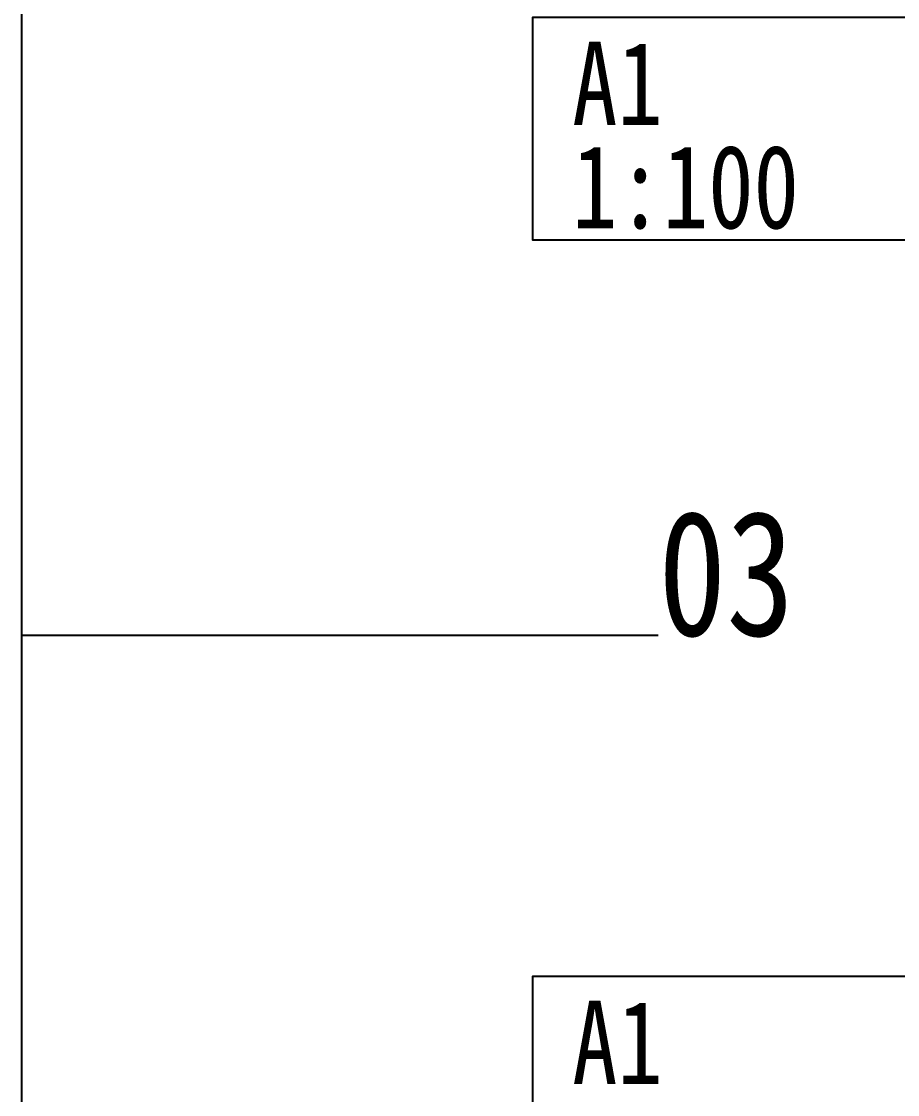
# Model space of a CAD drawing. Extents: x -518115 to 389031, y -231062 to 1628073.
# Drawn here: x -73282 to -2550, y 1022475 to 1109082 of the extents above; entities that cross this region are included whole.
import ezdxf

# ---------------------------------------------------------------- set-up
doc = ezdxf.new("R2010")
doc.units = 0
doc.header["$LTSCALE"] = 1000
doc.header["$MEASUREMENT"] = 0
doc.layers.add('text', color=7, linetype='Continuous')
doc.layers.add('图框', color=140, linetype='Continuous')
doc.styles.add('黑体', font='')
doc.styles.get('黑体').set_extended_font_data('SimHei')

msp = doc.modelspace()

# ---------------------------------------------------------------- linework, layer by layer
for p, q in [((-73281.7, 1136915.9), (-73281.7, 807122.3)), ((-21869, 1059515.9), (-73281.7, 1059515.9))]:
    msp.add_line(p, q)
at = {"layer": '图框', "color": 2}
for points in [[(-985.9, 1091432.1), (-31985.9, 1091432.1), (-31985.9, 1109432.1), (-985.9, 1109432.1)], [(-985.9, 1014032.1), (-31985.9, 1014032.1), (-31985.9, 1032032.1), (-985.9, 1032032.1)]]:
    msp.add_lwpolyline(points, close=True, dxfattribs=at)

# ---------------------------------------------------------------- texts
at = {"layer": 'text', "color": 1, "style": '黑体', "width": 0.8}
msp.add_text('03', height=10094.18, dxfattribs=at).set_placement((-21869, 1059515.9))
at = {"layer": '图框', "color": 2, "style": '黑体', "width": 0.8}
for s, p in [('A1', (-28822.7, 1100714.8)), ('1:100', (-28822.7, 1092388.7)), ('A1', (-28822.7, 1023314.8))]:
    msp.add_text(s, height=6729.45, dxfattribs=at).set_placement(p)

doc.saveas('drawing.dxf')
